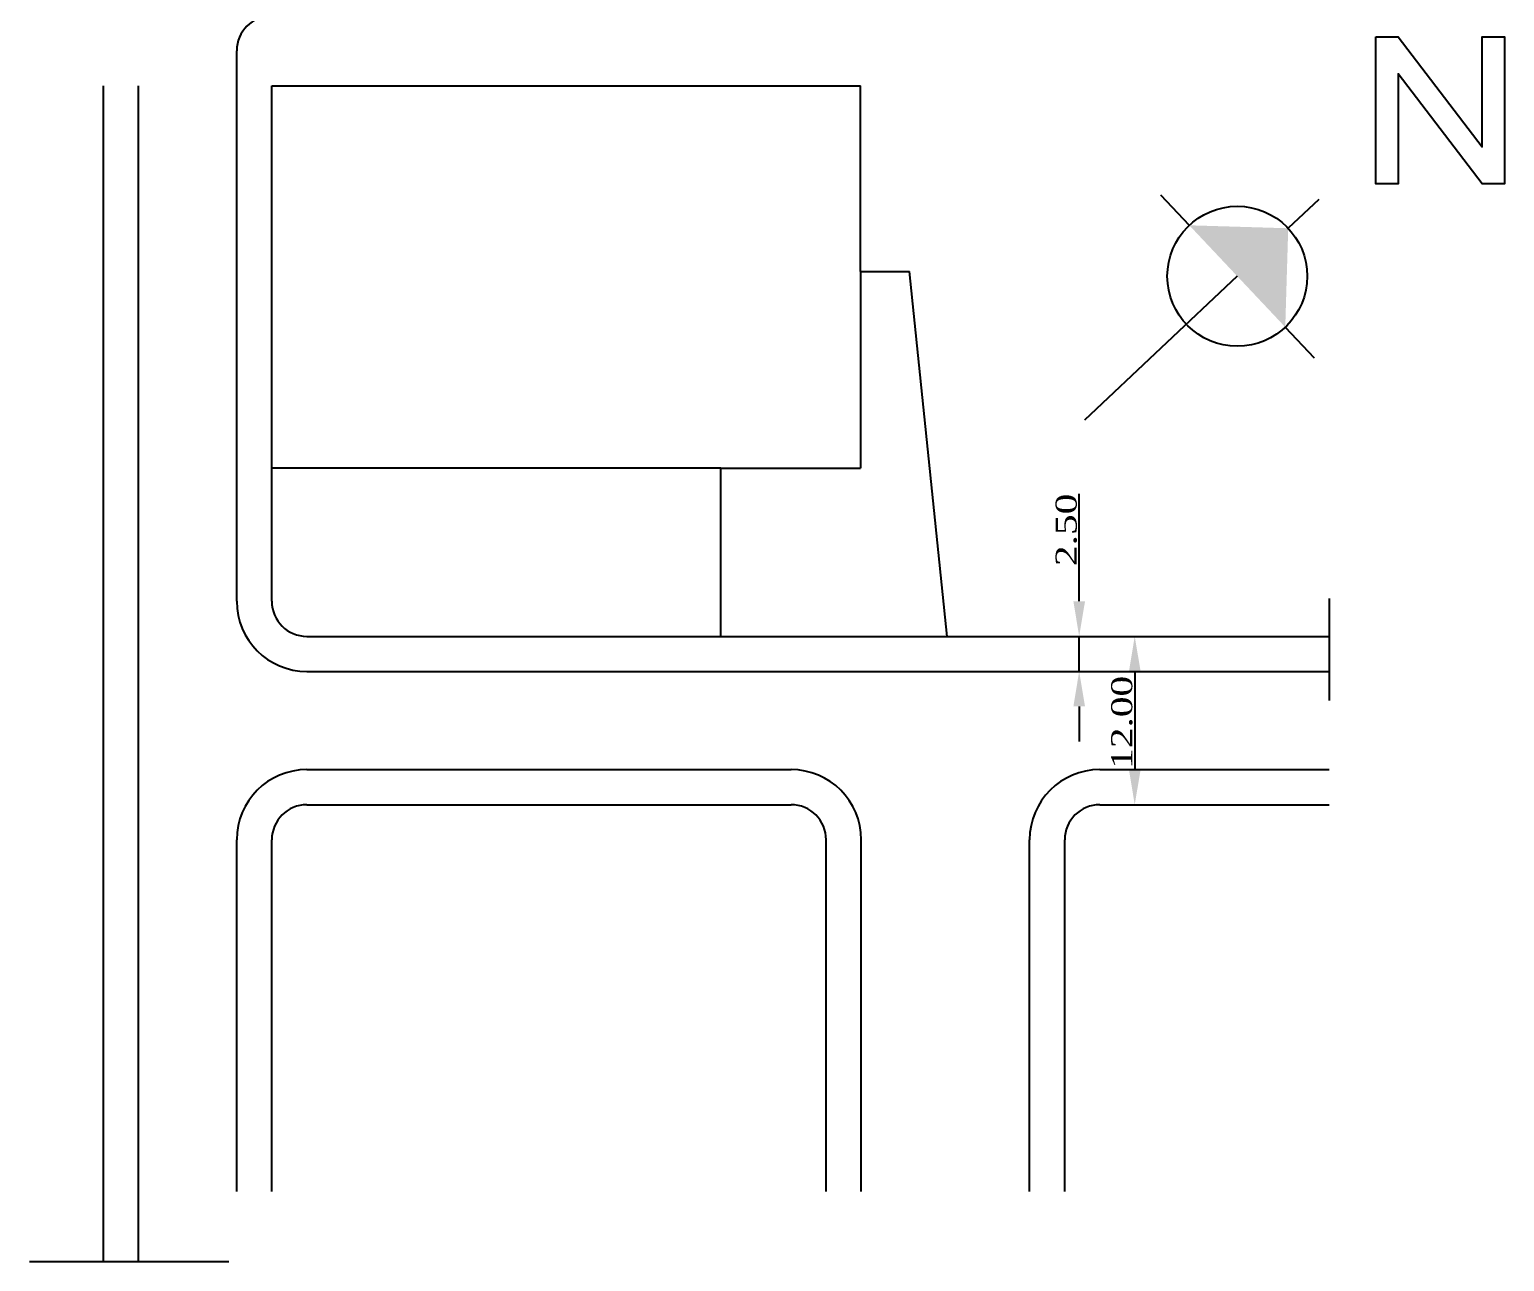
# Model space of a CAD drawing. Extents: x 2634 to 2816, y 1224 to 1357.
# Drawn here: x 2710.6 to 2815.7, y 1224 to 1311.8 of the extents above; entities that cross this region are included whole.
import ezdxf

# ---------------------------------------------------------------- set-up
doc = ezdxf.new("R2010")
doc.units = 0
doc.header["$LTSCALE"] = 35
doc.layers.get('0').update_dxf_attribs({"linetype": 'CONTINUOUS'})
doc.layers.get('DEFPOINTS').update_dxf_attribs({"linetype": 'CONTINUOUS'})
for name, color, linetype in [('ALVENARIA', 1, 'CONTINUOUS'), ('ESPEC', 2, 'CONTINUOUS'), ('MÉDIA', 4, 'CONTINUOUS')]:
    doc.layers.add(name, color=color, linetype=linetype)
doc.styles.add('REGUA60', font='times.ttf', dxfattribs={"width": 1.3})
doc.dimstyles.new('STANDARD$0', dxfattribs={"dimscale": 0.75, "dimtxt": 1.5, "dimasz": 0.01, "dimexe": 2, "dimexo": 3, "dimgap": 0.98, "dimtad": 1, "dimrnd": 0.5, "dimdsep": 46, "dimlunit": 6, "dimtxsty": 'REGUA60', "dimblk1": 'ARCHTICK', "dimblk2": 'ARCHTICK', "dimsah": 1, "dimcen": 4, "dimdle": 4, "dimclrt": 2, "dimaunit": 1, "dimadec": 0, "dimazin": 0, "dimtfac": 1, "dimtdec": 4, "dimtofl": 0, "dimtmove": 0, "dimatfit": 3, "dimldrblk": 'ARCHTICK', "dimfxl": 1, "dimtolj": 1, "dimtzin": 0, "dimarcsym": 0})

# ---------------------------------------------------------------- blocks, each defined once
blk = doc.blocks.new('NORTE2')
at = {"color": 0, "linetype": 'ByBlock'}
for p, q in [((0, 14.4), (0, 9)), ((-14.4, 0), (-9, 0)), ((0, 0), (0, -27)), ((9, 0), (14.4, 0))]:
    blk.add_line(p, q, dxfattribs=at)
blk.add_circle((0, 0), 9, dxfattribs=at)
at = {"color": 4}
blk.add_solid([(-9, 0), (0, 9), (9, 0)], dxfattribs=at)
blk = doc.blocks.new('LNORTE')
at = {"color": 0, "linetype": 'ByBlock'}
blk.add_lwpolyline([(14.744, 2.711), (15.542, 2.711), (18.534, -1.21), (18.534, 2.711), (19.332, 2.711), (19.332, -2.525), (18.534, -2.525), (15.542, 1.396), (15.542, -2.525), (14.744, -2.525)], close=True, dxfattribs=at)
blk = doc.blocks.new('*D82')
at = {"layer": 'DEFPOINTS', "color": 0}
for p in [(2786.59, 1268.57), (2785.35, 1266.07), (2786.59, 1266.07)]:
    blk.add_point(p, dxfattribs=at)
at = {"layer": 'ESPEC', "color": 0}
for p, q in [((2785.35, 1271.07), (2785.35, 1278.74)), ((2785.35, 1266.07), (2785.35, 1268.57)), ((2785.35, 1263.57), (2785.35, 1261.07))]:
    blk.add_line(p, q, dxfattribs=at)
for points in [[(2784.94, 1271.07), (2785.77, 1271.07), (2785.35, 1268.57)], [(2784.94, 1263.57), (2785.77, 1263.57), (2785.35, 1266.07)]]:
    blk.add_solid(points, dxfattribs=at)
at = {"layer": 'ESPEC', "color": 2, "insert": (2784.44, 1276.16), "char_height": 1.5, "attachment_point": 5, "rotation": 90, "style": 'REGUA60'}
blk.add_mtext('\\A1;2.50', dxfattribs=at)
blk = doc.blocks.new('_ARCHTICK')
at = {"color": 0, "linetype": 'ByBlock', "const_width": 0.15}
blk.add_lwpolyline([(-0.5, -0.5), (0.5, 0.5)], dxfattribs=at)
blk = doc.blocks.new('*D83')
at = {"layer": 'DEFPOINTS', "color": 0}
for p in [(2787.76, 1268.57), (2787.76, 1256.57), (2789.31, 1256.57)]:
    blk.add_point(p, dxfattribs=at)
at = {"layer": 'ESPEC', "color": 0}
blk.add_line((2789.31, 1266.07), (2789.31, 1259.07), dxfattribs=at)
for points in [[(2788.9, 1266.07), (2789.73, 1266.07), (2789.31, 1268.57)], [(2788.9, 1259.07), (2789.73, 1259.07), (2789.31, 1256.57)]]:
    blk.add_solid(points, dxfattribs=at)
at = {"layer": 'ESPEC', "color": 2, "insert": (2788.4, 1262.44), "char_height": 1.5, "attachment_point": 5, "rotation": 90, "style": 'REGUA60'}
blk.add_mtext('\\A1;12.00', dxfattribs=at)

msp = doc.modelspace()

# ---------------------------------------------------------------- linework, layer by layer
at = {"layer": 'ALVENARIA'}
for p, q in [((2769.772, 1294.569), (2773.272, 1294.569)), ((2769.772, 1294.569), (2769.772, 1280.569)), ((2775.952, 1268.569), (2773.272, 1294.569)), ((2759.822, 1268.569), (2759.822, 1280.569)), ((2759.822, 1280.569), (2769.772, 1280.569)), ((2803.16, 1271.27), (2803.16, 1263.989)), ((2759.822, 1268.569), (2775.952, 1268.569)), ((2710.558, 1224.007), (2724.77, 1224.007))]:
    msp.add_line(p, q, dxfattribs=at)
at = {"layer": 'MÉDIA'}
for p, q in [((2725.322, 1271.069), (2725.322, 1310.304)), ((2715.822, 1224.007), (2715.822, 1307.804)), ((2718.322, 1224.007), (2718.322, 1307.804)), ((2727.822, 1271.069), (2727.822, 1307.804)), ((2727.822, 1307.804), (2769.772, 1307.804)), ((2769.772, 1294.569), (2769.772, 1307.804)), ((2759.822, 1280.569), (2727.822, 1280.569)), ((2730.322, 1268.569), (2743.822, 1268.569)), ((2743.822, 1268.569), (2759.822, 1268.569)), ((2775.952, 1268.569), (2803.16, 1268.569)), ((2730.322, 1266.069), (2803.16, 1266.069)), ((2730.322, 1259.069), (2764.822, 1259.069)), ((2786.822, 1259.069), (2803.16, 1259.069)), ((2730.322, 1256.569), (2764.822, 1256.569)), ((2786.822, 1256.569), (2803.16, 1256.569)), ((2725.322, 1229.007), (2725.322, 1254.069)), ((2727.822, 1229.007), (2727.822, 1254.069)), ((2767.322, 1229.007), (2767.322, 1254.069)), ((2769.822, 1229.007), (2769.822, 1254.069)), ((2781.822, 1229.007), (2781.822, 1254.069)), ((2784.322, 1229.007), (2784.322, 1254.069))]:
    msp.add_line(p, q, dxfattribs=at)
for centre, radius, start, end in [((2727.822, 1310.304), 2.5, 90, 180), ((2730.322, 1271.069), 5, 180, 270), ((2730.322, 1271.069), 2.5, 180, 270), ((2730.322, 1254.069), 5, 90, 180), ((2764.822, 1254.069), 5, 0, 90), ((2786.822, 1254.069), 5, 90, 180), ((2730.322, 1254.069), 2.5, 90, 180), ((2764.822, 1254.069), 2.5, 0, 90), ((2786.822, 1254.069), 2.5, 90, 180)]:
    msp.add_arc(centre, radius, start, end, dxfattribs=at)

# ---------------------------------------------------------------- block references
at = {"layer": 'ESPEC', "xscale": 0.5539906990129277, "yscale": 0.5539906990129277, "zscale": 0.5539906990129277, "rotation": 313.2845655084675}
msp.add_blockref('NORTE2', (2796.618, 1294.24), dxfattribs=at)
at = {"layer": 'MÉDIA', "xscale": 2, "yscale": 2, "zscale": 2}
msp.add_blockref('LNORTE', (2776.994, 1305.875), dxfattribs=at)

# ---------------------------------------------------------------- dimensions: what is measured, and where the dimension line sits
at = {"layer": 'ESPEC'}
dim = msp.add_linear_dim(base=(2785.355, 1266.069), p1=(2786.589, 1268.569), p2=(2786.589, 1266.069), angle=90, dimstyle='STANDARD$0', override={"dimscale": 1, "dimasz": 2.5, "dimexe": 0.2, "dimexo": 0.3, "dimgap": 0.15, "dimjust": 1, "dimlfac": -1, "dimrnd": 0, "dimzin": 7, "dimlunit": 2, "dimsah": 0, "dimdle": 0.1, "dimse1": 1, "dimse2": 1, "dimtofl": 1, "dimatfit": 0}, dxfattribs=at)
dim.commit()
dim.dimension.update_dxf_attribs({"geometry": '*D82', "text_midpoint": (2784.44, 1276.156)})
dim = msp.add_linear_dim(base=(2789.314, 1256.569), p1=(2787.757, 1268.569), p2=(2787.757, 1256.569), angle=90, dimstyle='STANDARD$0', override={"dimscale": 1, "dimasz": 2.5, "dimexe": 0.2, "dimexo": 0.3, "dimgap": 0.15, "dimtoh": 1, "dimlfac": -1, "dimrnd": 0, "dimzin": 7, "dimlunit": 2, "dimsah": 0, "dimdle": 0.1, "dimse1": 1, "dimse2": 1, "dimtofl": 1, "dimatfit": 0}, dxfattribs=at)
dim.commit()
dim.dimension.update_dxf_attribs({"geometry": '*D83', "text_midpoint": (2789.314, 1262.444), "dimtype": 160})

doc.saveas('drawing.dxf')
